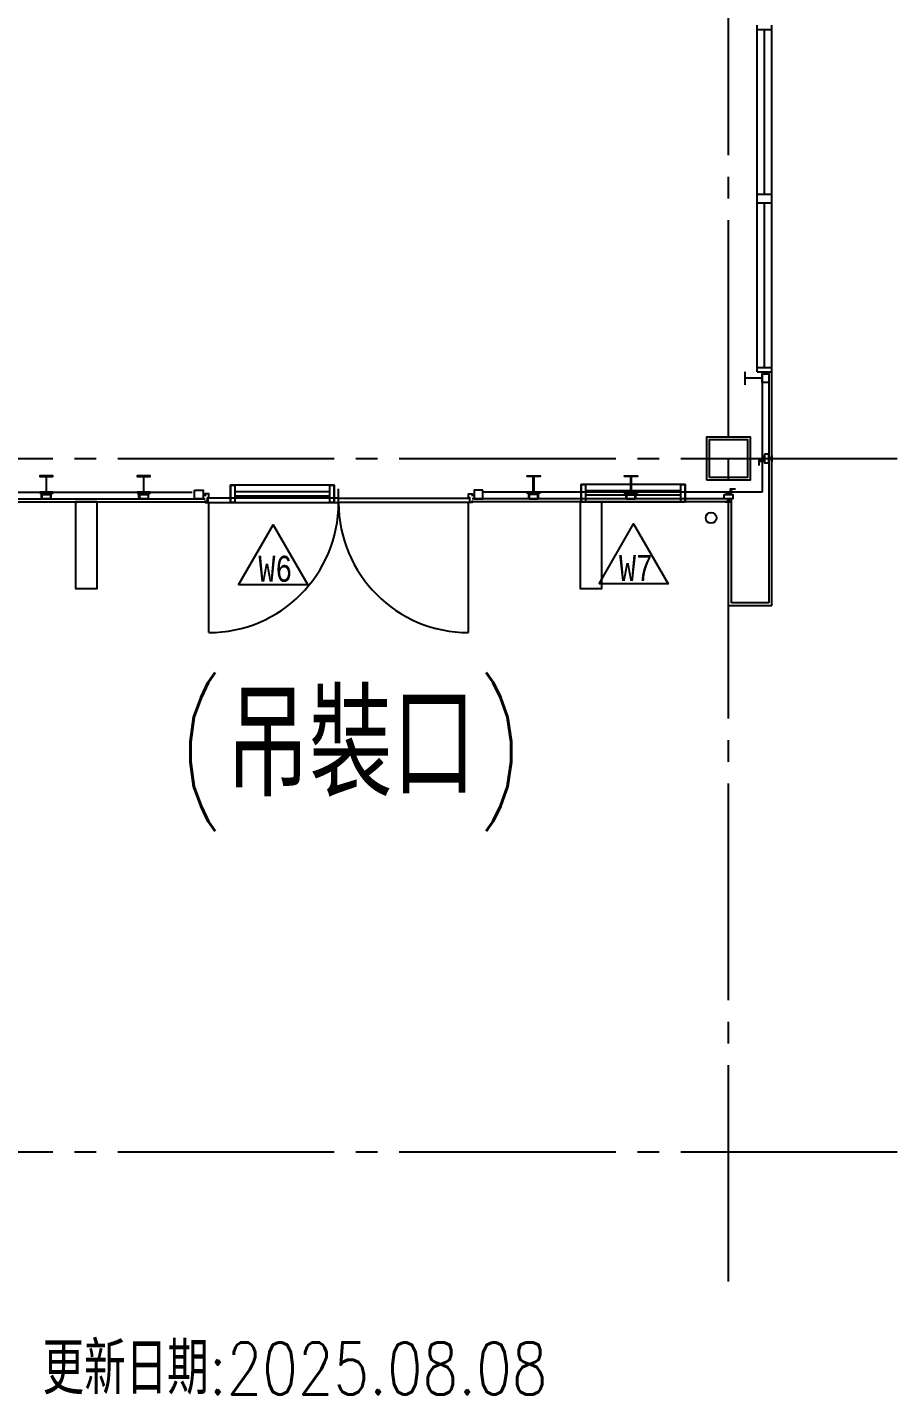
# Model space of a CAD drawing. Header units: millimetres. Extents: x -48783 to 40488, y 6477 to 32964.
# Drawn here: x 23491 to 24487, y 10470 to 12047 of the extents above; entities that cross this region are included whole.
import ezdxf
from ezdxf.enums import TextEntityAlignment as Align

# ---------------------------------------------------------------- set-up
doc = ezdxf.new("R2010")
doc.units = ezdxf.units.MM
doc.header["$LTSCALE"] = 100
doc.linetypes.add('X-N-FAB-L20$0$COL-CEN-LIN', pattern=[3.25, 2.5, -0.25, 0.25, -0.25])
for name, color, linetype in [('0-XREF', 7, 'Continuous'), ('X-N-FAB-L20$0$08', 8, 'Continuous'), ('X-N-FAB-L20$0$200K新增範圍', 8, 'Continuous'), ('X-N-FAB-L20$0$BLOCK', 8, 'Continuous'), ('X-N-FAB-L20$0$CCL', 8, 'X-N-FAB-L20$0$COL-CEN-LIN'), ('X-N-FAB-L20$0$TXT-CODE', 8, 'Continuous')]:
    doc.layers.add(name, color=color, linetype=linetype)
doc.styles.add('X-N-FAB-L20$0$CHINA', font='simplex.shx', dxfattribs={"width": 0.75, "bigfont": 'chineset.shx'})

# ---------------------------------------------------------------- blocks, each defined once
blk = doc.blocks.new('X-N-FAB-L20$0$A$C0e4649b7')
for p, q in [((13550, 1073), (12450, 1073)), ((13550, 1023), (12450, 1023)), ((17600, 1083), (16500, 1083)), ((17600, 1033), (16500, 1033))]:
    blk.add_line(p, q)
for points in [[(12400, 1148), (12400, 948), (13600, 948), (13600, 1148)], [(12450, 1148), (12450, 948), (12400, 948), (12400, 1148)], [(13600, 1148), (13600, 948), (13550, 948), (13550, 1148)], [(16450, 1158), (16450, 958), (17650, 958), (17650, 1158)], [(16500, 1158), (16500, 958), (16450, 958), (16450, 1158)], [(17650, 1158), (17650, 958), (17600, 958), (17600, 1158)], [(12493, 0), (12893, 693), (13293, 0)], [(16656, 10), (17056, 703), (17456, 10)]]:
    blk.add_lwpolyline(points, close=True)
at = {"char_height": 300, "attachment_point": 1, "style": 'X-N-FAB-L20$0$CHINA'}
for s, insert in [('{\\Fmonotxt,bigfont|c136;W6}', (12725, 335)), ('{\\Fmonotxt,bigfont|c136;W7}', (16888, 345))]:
    blk.add_mtext_dynamic_manual_height_columns(s, width=879.37, gutter_width=1500, heights=[0], dxfattribs=dict(at, insert=insert))
blk = doc.blocks.new('X-N-FAB-L20$0$A$C20c95bda')
at = {"layer": 'X-N-FAB-L20$0$CCL'}
for p, q in [((25320, 0), (25320, 9160)), ((240, 950), (28330, 950)), ((240, 150), (28330, 150))]:
    blk.add_line(p, q, dxfattribs=at)
blk = doc.blocks.new('X-N-FAB-L20$0$A$C1d07c4d4')
at = {"layer": 'X-N-FAB-L20$0$08'}
for p, q in [((25050.4, 1025), (25050.4, 1425)), ((25067.4, 1025), (25067.4, 1425)), ((25050.4, 1420), (25067.4, 1420)), ((25058.9, 1230), (25058.9, 1420)), ((25050.4, 1230), (25067.4, 1230)), ((25050.4, 1220), (25067.4, 1220)), ((25058.9, 1030), (25058.9, 1220)), ((25050.4, 1030), (25067.4, 1030)), ((25050.4, 1030), (25067.4, 1030)), ((25036.4, 1025), (25036.4, 1010)), ((25036.4, 1025), (25036.4, 1010)), ((25056.4, 1017.5), (25036.4, 1017.5)), ((25056.4, 1017.5), (25036.4, 1017.5)), ((25050.4, 1025), (25067.4, 1025)), ((25050.4, 1025), (25067.4, 1025)), ((25050.4, 1025), (25067.4, 1025)), ((25050.4, 1025), (25067.4, 1025)), ((25056.4, 1025), (25056.4, 1010)), ((25056.4, 1025), (25056.4, 1010)), ((25056.4, 1025), (25056.4, 886)), ((25063.9, 1025), (25063.9, 758.5)), ((25067.4, 755), (25067.4, 1025)), ((24122.4, 886), (24398.4, 886)), ((24567.4, 860), (24567.4, 890)), ((25056.4, 886), (24733.9, 886)), ((24017.4, 878.5), (24413.4, 878.5)), ((24017.4, 875), (24413.4, 875)), ((24417.4, 724), (24417.4, 874)), ((24717.4, 724), (24717.4, 874)), ((25020.9, 878.5), (24721.4, 878.5)), ((25017.4, 875), (24721.4, 875)), ((25017.4, 875), (24962.4, 875)), ((25017.4, 755), (25017.4, 875)), ((25020.9, 758.5), (25020.9, 878.5)), ((25063.9, 758.5), (25020.9, 758.5)), ((25067.4, 755), (25017.4, 755))]:
    blk.add_line(p, q, dxfattribs=at)
for points in [[(25056.4, 1022.5), (25063.9, 1022.5), (25063.9, 1012.5), (25056.4, 1012.5)], [(25056.4, 1022.5), (25063.9, 1022.5), (25063.9, 1012.5), (25056.4, 1012.5)], [(24992.4, 900), (24992.4, 950), (25042.4, 950), (25042.4, 900)], [(24995.4, 903), (24995.4, 947), (25039.4, 947), (25039.4, 903)], [(25057.4, 922.5), (25052.4, 922.5), (25052.4, 917.5), (25053, 917.5), (25053, 921.9), (25057.4, 921.9)], [(25058.9, 927.5), (25058.9, 922.5), (25053.9, 922.5), (25053.9, 923.1), (25058.3, 923.1), (25058.3, 927.5)], [(25058.9, 930), (25058.9, 920), (25063.9, 920), (25063.9, 930)], [(25067.4, 926), (25067.4, 924), (25063.9, 924), (25063.9, 926)], [(24222.4, 885), (24237.4, 885), (24237.4, 885.9), (24230.2, 885.9), (24230.2, 904.1), (24237.4, 904.1), (24237.4, 905), (24222.4, 905), (24222.4, 904.1), (24229.6, 904.1), (24229.6, 885.9), (24222.4, 885.9)], [(24334.9, 885), (24349.9, 885), (24349.9, 885.9), (24342.7, 885.9), (24342.7, 904.1), (24349.9, 904.1), (24349.9, 905), (24334.9, 905), (24334.9, 904.1), (24342.1, 904.1), (24342.1, 885.9), (24334.9, 885.9)], [(24799.9, 885), (24784.9, 885), (24784.9, 885.9), (24792.1, 885.9), (24792.1, 904.1), (24784.9, 904.1), (24784.9, 905), (24799.9, 905), (24799.9, 904.1), (24792.7, 904.1), (24792.7, 885.9), (24799.9, 885.9)], [(24912.4, 885), (24897.4, 885), (24897.4, 885.9), (24904.6, 885.9), (24904.6, 904.1), (24897.4, 904.1), (24897.4, 905), (24912.4, 905), (24912.4, 904.1), (24905.2, 904.1), (24905.2, 885.9), (24912.4, 885.9)], [(24224.3, 880), (24224.3, 885), (24229.3, 885), (24229.3, 884.4), (24224.9, 884.4), (24224.9, 880)], [(24235.5, 880), (24235.5, 885), (24230.5, 885), (24230.5, 884.4), (24234.9, 884.4), (24234.9, 880)], [(24336.8, 880), (24336.8, 885), (24341.8, 885), (24341.8, 884.4), (24337.4, 884.4), (24337.4, 880)], [(24348, 880), (24348, 885), (24343, 885), (24343, 884.4), (24347.4, 884.4), (24347.4, 880)], [(24400.9, 888.5), (24410.9, 888.5), (24410.9, 878.5), (24400.9, 878.5)], [(24733.9, 888.5), (24723.9, 888.5), (24723.9, 878.5), (24733.9, 878.5)], [(24786.8, 880), (24786.8, 885), (24791.8, 885), (24791.8, 884.4), (24787.4, 884.4), (24787.4, 880)], [(24798, 880), (24798, 885), (24793, 885), (24793, 884.4), (24797.4, 884.4), (24797.4, 880)], [(24899.3, 880), (24899.3, 885), (24904.3, 885), (24904.3, 884.4), (24899.9, 884.4), (24899.9, 880)], [(24910.5, 880), (24910.5, 885), (24905.5, 885), (24905.5, 884.4), (24909.9, 884.4), (24909.9, 880)], [(25014.9, 883.5), (25019.9, 883.5), (25019.9, 888.5), (25019.3, 888.5), (25019.3, 884.1), (25014.9, 884.1)], [(25019.9, 885), (25019.9, 890), (25024.9, 890), (25024.9, 889.4), (25020.5, 889.4), (25020.5, 885)], [(24224.9, 883.5), (24234.9, 883.5), (24234.9, 878.5), (24224.9, 878.5)], [(24263.7, 875), (24263.7, 775), (24288.7, 775), (24288.7, 875)], [(24337.4, 883.5), (24347.4, 883.5), (24347.4, 878.5), (24337.4, 878.5)], [(24416.4, 874), (24567.4, 874), (24567.4, 879), (24416.4, 879)], [(24718.4, 874), (24567.4, 874), (24567.4, 879), (24718.4, 879)], [(24797.4, 883.5), (24787.4, 883.5), (24787.4, 878.5), (24797.4, 878.5)], [(24846.2, 875), (24846.2, 775), (24871.2, 775), (24871.2, 875)], [(24909.9, 883.5), (24899.9, 883.5), (24899.9, 878.5), (24909.9, 878.5)], [(25012.4, 883.5), (25022.4, 883.5), (25022.4, 878.5), (25012.4, 878.5)], [(25016.4, 875), (25018.4, 875), (25018.4, 878.5), (25016.4, 878.5)]]:
    blk.add_lwpolyline(points, close=True, dxfattribs=at)
for points in [[(25067.6, 928.8), (25067.6, 925.8), (25066, 925.8), (25066, 924.2), (25067.6, 924.2), (25067.6, 921.2)], [(24413.4, 876.5), (24413.4, 874), (24415.9, 874), (24415.9, 879.5), (24417.4, 879.5), (24417.4, 884), (24413.4, 884), (24413.4, 881.5)], [(24721.4, 876.5), (24721.4, 874), (24718.9, 874), (24718.9, 879.5), (24717.4, 879.5), (24717.4, 884), (24721.4, 884), (24721.4, 881.5)], [(25013.7, 874.8), (25016.7, 874.8), (25016.7, 876.4), (25018.2, 876.4), (25018.2, 874.8), (25021.2, 874.8)]]:
    blk.add_lwpolyline(points, dxfattribs=at)
blk.add_circle((24997.4, 856.4), 6.25, dxfattribs=at)
for centre, start, end in [((24417.4, 874), 270, 0), ((24717.4, 874), 180, 270)]:
    blk.add_arc(centre, 150, start, end, dxfattribs=at)
blk = doc.blocks.new('X-N-FAB-L20')
blk.add_blockref('X-N-FAB-L20$0$A$C1d07c4d4', (-717.4, 10625))
at = {"layer": 'X-N-FAB-L20$0$200K新增範圍', "xscale": 0.1, "yscale": 0.1, "zscale": 0.1}
blk.add_blockref('X-N-FAB-L20$0$A$C0e4649b7', (22485, 11404.2), dxfattribs=at)
at = {"layer": 'X-N-FAB-L20$0$BLOCK'}
blk.add_blockref('X-N-FAB-L20$0$A$C20c95bda', (-1020, 10600), dxfattribs=at)
at = {"layer": 'DefPoints', "style": 'X-N-FAB-L20$0$CHINA', "width": 0.8}
blk.add_text('更新日期:2025.08.08', height=60, dxfattribs=at).set_placement((24091, 10499.9), align=Align.MIDDLE_RIGHT)
at = {"layer": 'X-N-FAB-L20$0$TXT-CODE', "style": 'X-N-FAB-L20$0$CHINA', "width": 0.8}
blk.add_text('(吊裝口)', height=120, dxfattribs=at).set_placement((23864, 11220), align=Align.MIDDLE_CENTER)

msp = doc.modelspace()

# ---------------------------------------------------------------- block references
at = {"layer": '0-XREF'}
msp.add_blockref('X-N-FAB-L20', (0, 0), dxfattribs=at)

doc.saveas('drawing.dxf')
